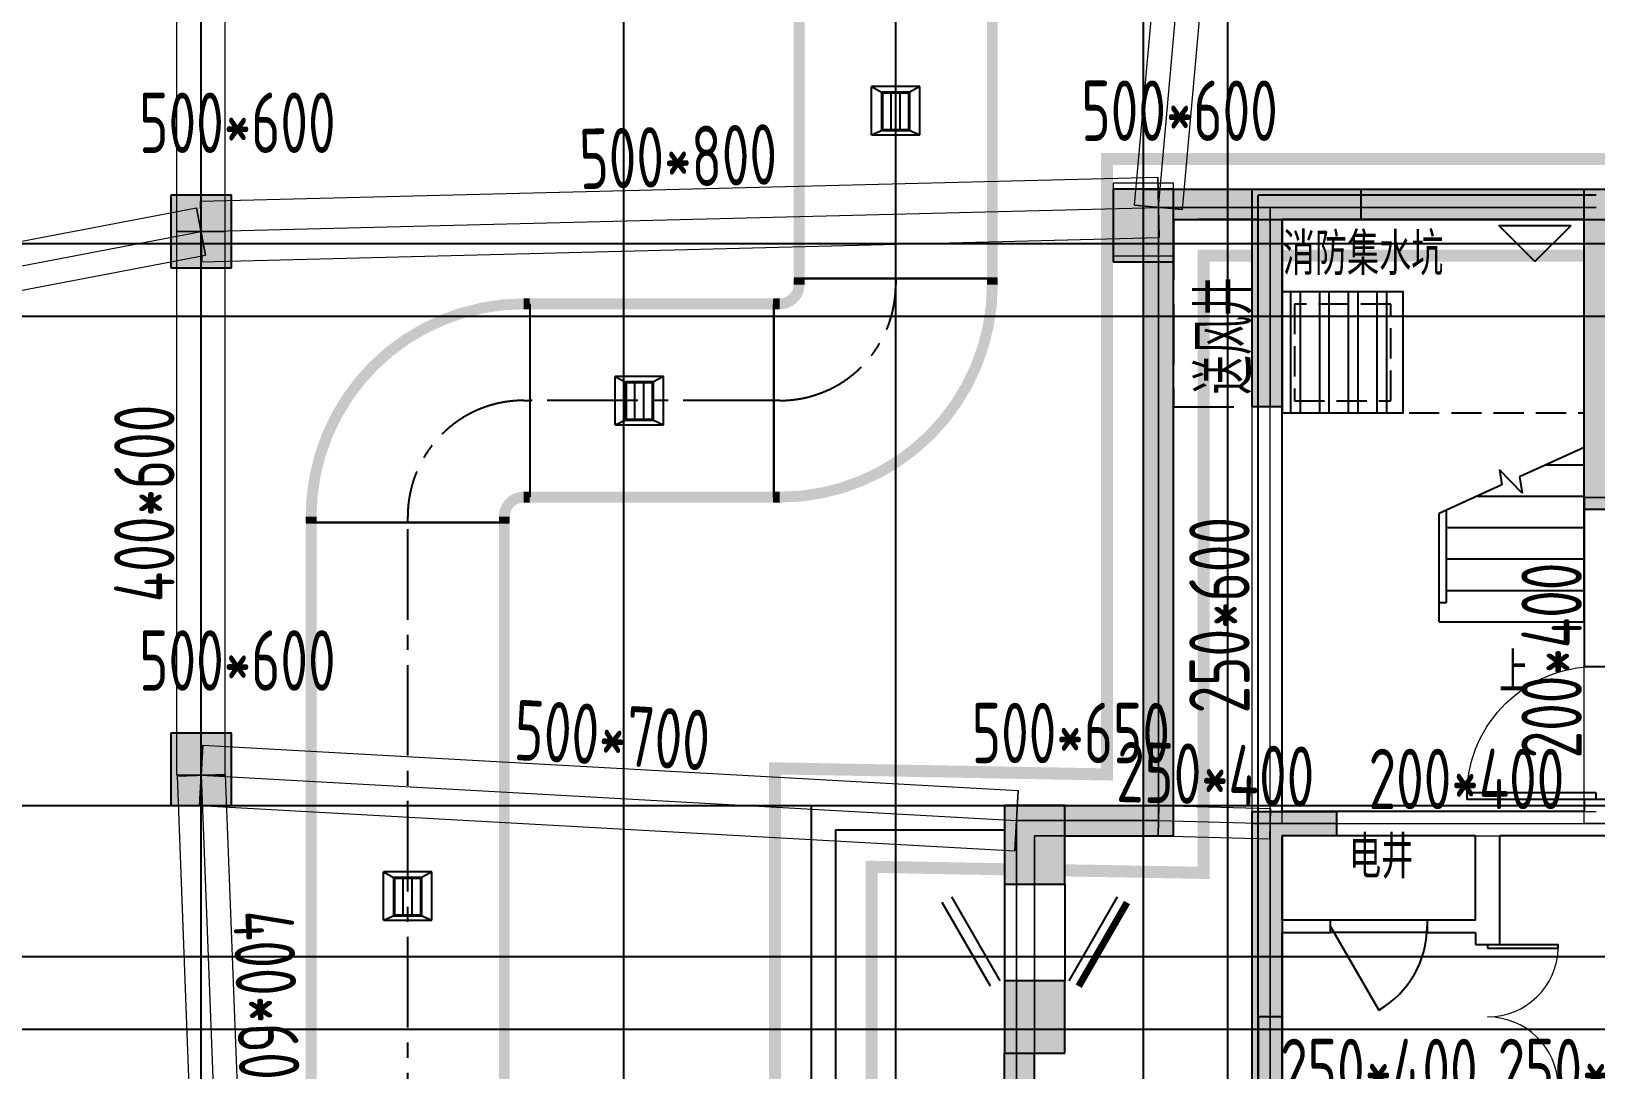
# Model space of a CAD drawing. Extents: x 369444 to 684549, y -549309 to 575337.
# Drawn here: x 390218 to 403169, y 347071 to 355664 of the extents above; entities that cross this region are included whole.
import ezdxf

# ---------------------------------------------------------------- set-up
doc = ezdxf.new("R2010")
doc.units = 0
doc.header["$LTSCALE"] = 1000
doc.header["$MEASUREMENT"] = 0
doc.linetypes.add('__DASH', pattern=[0.35, 0.25, -0.1])
doc.linetypes.add('CENTER2', pattern=[1.125, 0.75, -0.125, 0.125, -0.125])
for name, color, linetype, lineweight, true_color in [('-1-0-1', 7, 'Continuous', 0, 0xc0c0c0), ('-1-1-2', 7, 'Continuous', 0, 0xc0c0c0), ('-2-0-1', 1, 'Continuous', 0, 0xff0000), ('-2-1-2', 9, 'Continuous', 0, 0x808080), ('1-6-1', 7, 'Continuous', 0, 0x55ff55), ('1-6-2', 7, 'Continuous', 0, 0x55ff55), ('11-6-1', 2, 'Continuous', 0, 0xffff00), ('11-6-2', 2, 'Continuous', 0, 0xffff00), ('11-6-5', 2, 'Continuous', 0, 0xffff00), ('12-6-1', 4, 'Continuous', 0, 0x00ffff), ('12-6-2', 4, 'Continuous', 0, 0x00ffff), ('12-6-5', 4, 'Continuous', 0, 0x00ffff)]:
    doc.layers.add(name, color=color, linetype=linetype, lineweight=lineweight, true_color=true_color)
for name, color, linetype in [('A-COLU-CONC', 9, 'Continuous'), ('A-WALL-HATCH', 8, 'Continuous'), ('DIM_ELEV', 3, 'Continuous'), ('DIM_IDEN', 3, 'Continuous'), ('DIM_SYMB', 3, 'Continuous'), ('DOTE', 1, 'Continuous'), ('DUCT-排烟中心线', 5, 'CENTER2'), ('DUCT-排烟法兰', 4, 'Continuous'), ('DUCT-排烟管', 2, 'Continuous'), ('DUCT-排烟管端线', 4, 'Continuous'), ('PUB_HATCH', 8, 'Continuous'), ('STAIR', 2, 'Continuous'), ('WALL', 9, 'Continuous'), ('WINDOW', 4, 'Continuous'), ('房间名称', 72, 'Continuous'), ('防火分区线', 7, 'Continuous'), ('集水坑图层', 125, 'Continuous'), ('风井', 7, 'Continuous'), ('风管标注', 3, 'Continuous')]:
    doc.layers.add(name, color=color, linetype=linetype)
doc.styles.add('_TCH_DIM', font='SIMPLEX', dxfattribs={"bigfont": 'GBCBIG'})
doc.styles.add('HNSJY', font='hnsjy-07.shx', dxfattribs={"width": 0.8, "bigfont": 'hnsjy-hz.shx'})
doc.styles.add('yjkcad', font='yjkeng.shx', dxfattribs={"width": 0.7, "height": 250, "bigfont": 'yjkchn.shx'})

# ---------------------------------------------------------------- blocks, each defined once
blk = doc.blocks.new('21#loudixiajnjgjnjdfg')
at = {"layer": 'WALL'}
h = blk.add_hatch(color=0, dxfattribs=at)
h.dxf.hatch_style = 1
h.paths.add_polyline_path([(-183057, -69119), (-183057, -68619), (-183557, -68619), (-183557, -69119)], flags=17)
h.paths.add_polyline_path([(-170857, -69119), (-170857, -68619), (-171407, -68619), (-171407, -69119)], flags=17)
h.paths.add_polyline_path([(-171407, -70819), (-171157, -70819), (-171157, -70419), (-171557, -70419), (-171557, -70819)], flags=17)
h.paths.add_polyline_path([(-183507, -70819), (-183357, -70819), (-183357, -70419), (-183757, -70419), (-183757, -70819)], flags=17)
h.paths.add_polyline_path([(-168657, -64219), (-170857, -64219), (-170857, -66419), (-170307, -66419), (-170307, -66619), (-171107, -66619), (-171107, -63969), (-168457, -63969), (-168457, -66619), (-169207, -66619), (-169207, -66419), (-168657, -66419)])
h.paths.add_polyline_path([(-179257, -73469), (-179807, -73469), (-179807, -73219), (-179257, -73219), (-178857, -73219), (-178857, -73469), (-179007, -73469), (-179007, -76369), (-180757, -76369), (-180757, -76119), (-179257, -76119)])
h.paths.add_polyline_path([(-165957, -64219), (-166607, -64219), (-166607, -63969), (-165707, -63969), (-165707, -65769), (-165957, -65769)])
h.paths.add_polyline_path([(-188307, -64019), (-188957, -64019), (-188957, -65569), (-189207, -65569), (-189207, -63769), (-188307, -63769)])
h.paths.add_polyline_path([(-173307, -80969), (-174157, -80969), (-174857, -80969), (-174857, -80719), (-174407, -80719), (-174407, -77519), (-174157, -77519), (-174157, -80719), (-173307, -80719)])
h.paths.add_polyline_path([(-180757, -80969), (-181607, -80969), (-181607, -80719), (-180757, -80719), (-180757, -77519), (-180507, -77519), (-180507, -80719), (-180057, -80719), (-180057, -80969)])
h.paths.add_polyline_path([(-175107, -73469), (-175657, -73469), (-175657, -76119), (-174157, -76119), (-174157, -76369), (-175907, -76369), (-175907, -73469), (-176057, -73469), (-176057, -73219), (-175657, -73219), (-175107, -73219)])
h.paths.add_polyline_path([(-159582, -72669), (-160057, -72669), (-160057, -74419), (-160307, -74419), (-160307, -72669), (-160407, -72669), (-160407, -72419), (-160057, -72419), (-159582, -72419)])
h.paths.add_polyline_path([(-163357, -80969), (-163657, -80969), (-164057, -80969), (-164057, -80719), (-163907, -80719), (-163907, -77119), (-163657, -77119), (-163657, -80719), (-163357, -80719)])
h.paths.add_polyline_path([(-166757, -80969), (-167782, -80969), (-168557, -80969), (-168557, -80719), (-167807, -80719), (-167807, -77019), (-167507, -77019), (-167507, -80719), (-166757, -80719)])
h.paths.add_polyline_path([(-191007, -75019), (-191007, -75819), (-193107, -75819), (-193107, -75569), (-191257, -75569), (-191257, -75019)])
h.paths.add_polyline_path([(-183307, -66419), (-184057, -66419), (-184057, -64019), (-186257, -64019), (-186257, -66219), (-185707, -66219), (-185707, -66419), (-186457, -66419), (-186457, -63769), (-183807, -63769), (-183807, -66169), (-183307, -66169)])
h.paths.add_polyline_path([(-171407, -73469), (-171857, -73469), (-171857, -73219), (-171157, -73219), (-171157, -76369), (-171407, -76369)])
h.paths.add_polyline_path([(-183057, -73469), (-183507, -73469), (-183507, -76369), (-183757, -76369), (-183757, -73219), (-183057, -73219)])
h.paths.add_polyline_path([(-187382, -80969), (-188157, -80969), (-188157, -80719), (-187407, -80719), (-187407, -77019), (-187107, -77019), (-187107, -80719), (-186357, -80719), (-186357, -80969)])
h.paths.add_polyline_path([(-191257, -80969), (-191557, -80969), (-191557, -80719), (-191257, -80719), (-191257, -77119), (-191007, -77119), (-191007, -80719), (-190857, -80719), (-190857, -80969)])
h.paths.add_polyline_path([(-194857, -72669), (-195332, -72669), (-195332, -72419), (-194857, -72419), (-194507, -72419), (-194507, -72669), (-194607, -72669), (-194607, -74419), (-194857, -74419)])
h.paths.add_polyline_path([(-157057, -81969), (-157607, -81969), (-157607, -81719), (-157357, -81719), (-157357, -77269), (-157057, -77269)])
h.paths.add_polyline_path([(-197307, -81969), (-197857, -81969), (-197857, -77269), (-197557, -77269), (-197557, -81719), (-197307, -81719)])
h.paths.add_polyline_path([(-165557, -72669), (-165957, -72669), (-165957, -69119), (-166357, -69119), (-166357, -68919), (-165707, -68919), (-165707, -72419), (-165557, -72419)])
h.paths.add_polyline_path([(-188957, -72669), (-189357, -72669), (-189357, -72419), (-189207, -72419), (-189207, -68919), (-188507, -68919), (-188507, -69119), (-188957, -69119)])
h.paths.add_polyline_path([(-160857, -80969), (-161557, -80969), (-161557, -80719), (-160857, -80719), (-160857, -77819), (-160607, -77819), (-160607, -80719), (-160607, -81719), (-160007, -81719), (-160007, -81969), (-160857, -81969)])
h.paths.add_polyline_path([(-187107, -71319), (-187107, -74819), (-187407, -74819), (-187407, -71319)])
h.paths.add_polyline_path([(-193357, -80969), (-194057, -80969), (-194057, -81969), (-194907, -81969), (-194907, -81719), (-194307, -81719), (-194307, -80719), (-194307, -77819), (-194057, -77819), (-194057, -80719), (-193357, -80719)])
h.paths.add_polyline_path([(-167507, -71319), (-167507, -74819), (-167807, -74819), (-167807, -71319)])
h.paths.add_polyline_path([(-171157, -80969), (-171507, -80969), (-171507, -80719), (-171407, -80719), (-171407, -77519), (-171157, -77519), (-171157, -80719), (-170957, -80719), (-170957, -80969)])
h.paths.add_polyline_path([(-183407, -80969), (-183757, -80969), (-183957, -80969), (-183957, -80719), (-183757, -80719), (-183757, -77519), (-183507, -77519), (-183507, -80719), (-183407, -80719)])
h.paths.add_polyline_path([(-157057, -75819), (-157757, -75819), (-157757, -75569), (-157357, -75569), (-157357, -72669), (-157732, -72669), (-157732, -72419), (-157057, -72419)])
h.paths.add_polyline_path([(-197157, -75819), (-197857, -75819), (-197857, -72419), (-197182, -72419), (-197182, -72669), (-197557, -72669), (-197557, -75569), (-197157, -75569)])
h.paths.add_polyline_path([(-163907, -72669), (-163957, -72669), (-163957, -72419), (-163657, -72419), (-163257, -72419), (-163257, -72669), (-163657, -72669), (-163657, -73519), (-163907, -73519)])
h.paths.add_polyline_path([(-190957, -72669), (-191007, -72669), (-191007, -73519), (-191257, -73519), (-191257, -72669), (-191657, -72669), (-191657, -72419), (-191257, -72419), (-190957, -72419)])
h.paths.add_polyline_path([(-161807, -75819), (-163907, -75819), (-163907, -75019), (-163657, -75019), (-163657, -75569), (-161807, -75569)])
edge = h.paths.add_edge_path()
edge.add_line((-183557, -66419), (-183557, -66519))
edge.add_line((-183557, -66519), (-183307, -66519))
edge.add_line((-183307, -66519), (-183307, -66419))
edge.add_line((-183507, -70819), (-183507, -71569))
edge.add_line((-183507, -71569), (-185557, -71569))
edge.add_line((-185557, -71569), (-185557, -71319))
edge.add_line((-185557, -71319), (-183757, -71319))
edge.add_line((-183757, -71319), (-183757, -70819))
edge.add_line((-171157, -70819), (-171157, -71319))
edge.add_line((-171157, -71319), (-169357, -71319))
edge.add_line((-169357, -71319), (-169357, -71569))
edge.add_line((-169357, -71569), (-171407, -71569))
edge.add_line((-171407, -71569), (-171407, -70819))
h.paths.add_polyline_path([(-171407, -71569), (-171157, -71569), (-171157, -70819), (-171407, -70819)], flags=16)
h.paths.add_polyline_path([(-171157, -71569), (-169357, -71569), (-169357, -71319), (-171157, -71319)], flags=16)
h.paths.add_polyline_path([(-183757, -71569), (-183507, -71569), (-183507, -70819), (-183757, -70819)], flags=16)
h.paths.add_polyline_path([(-185557, -71569), (-183757, -71569), (-183757, -71319), (-185557, -71319)], flags=16)
at = {"layer": 'WALL', "color": 0, "elevation": 14}
for points in [[(-188307, -64019), (-188957, -64019), (-188957, -65569), (-189207, -65569), (-189207, -63769), (-188307, -63769)], [(-183307, -66419), (-184057, -66419), (-184057, -64019), (-186257, -64019), (-186257, -66219), (-185707, -66219), (-185707, -66419), (-186457, -66419), (-186457, -63769), (-183807, -63769), (-183807, -66169), (-183307, -66169)], [(-188957, -72669), (-189357, -72669), (-189357, -72419), (-189207, -72419), (-189207, -68919), (-188507, -68919), (-188507, -69119), (-188957, -69119)]]:
    blk.add_lwpolyline(points, close=True, dxfattribs=at)
blk = doc.blocks.new('$DorLib2D$00000002')
for p, q in [((-0.5, 0), (-0.5, 0.4875)), ((-0.475, 0.4875), (-0.5, 0.4875)), ((-0.475, 0), (-0.475, 0.4875)), ((0.475, 0), (0.475, 0.4875)), ((0.475, 0.4875), (0.5, 0.4875)), ((0.5, 0), (0.5, 0.4875)), ((-0.5, 0), (-0.475, 0)), ((0.5, 0), (0.475, 0))]:
    blk.add_line(p, q)
at = {"lineweight": 13}
for centre, start, end in [((-0.4875, 0), 0, 88.53072), ((0.4875, 0), 91.46928, 180)]:
    blk.add_arc(centre, 0.4875, start, end, dxfattribs=at)
blk = doc.blocks.new('$DorLib2D$00000001')
for p, q in [((0.45, 0.975), (0.5, 0.975)), ((0.45, 0), (0.45, 0.975)), ((0.5, 0), (0.5, 0.975)), ((0.5, 0), (0.45, 0))]:
    blk.add_line(p, q)
at = {"lineweight": 13}
blk.add_arc((0.475, 0), 0.975, 91.4693, 180, dxfattribs=at)
blk = doc.blocks.new('$DORLIB2D$00000228')
at = {"color": 0, "lineweight": -2}
blk.add_line((0.5, 0), (0, 0.866), dxfattribs=at)
blk.add_arc((0.5, 0), 1, 120, 180, dxfattribs=at)
blk = doc.blocks.new('$DorLib2D$00000196')
at = {"color": 0}
for p, q in [((-0.5, 0.357), (0.366, 0.857)), ((-0.557, -0.456), (0.309, -0.956)), ((-0.5, -0.357), (0.366, -0.857))]:
    blk.add_line(p, q, dxfattribs=at)
at = {"color": 0, "const_width": 0.0714}
blk.add_lwpolyline([(-0.557, 0.456), (0.309, 0.956)], dxfattribs=at)
blk = doc.blocks.new('N-风管')
at = {"color": 0, "linetype": 'Continuous'}
for p, q in [((38489233130.80629, 3905449280, 2600), (38489233130.80629, 3905449680, 2600)), ((38489231008.106651, 3905446882, 2600), (38489231008.106651, 3905447282, 2600)), ((38489229090.80629, 3905442780.821561, 2600), (38489229090.80629, 3905443180.821561, 2600))]:
    blk.add_line(p, q, dxfattribs=at)
at = {"color": 0}
for p, q in [((38489233530.80629, 3905449680, 2600), (38489233130.80629, 3905449680, 2600)), ((38489233130.80629, 3905449680, 2600), (38489233219.695183, 3905449632, 2600)), ((38489233530.80629, 3905449680, 2600), (38489233441.917397, 3905449632, 2600)), ((38489233530.80629, 3905449280, 2600), (38489233530.80629, 3905449680, 2600)), ((38489233293.769249, 3905449320, 2600), (38489233293.769249, 3905449632, 2600)), ((38489233367.84333, 3905449320, 2600), (38489233367.84333, 3905449632, 2600)), ((38489233130.80629, 3905449280, 2600), (38489233219.695183, 3905449320, 2600)), ((38489233130.80629, 3905449280, 2600), (38489233530.80629, 3905449280, 2600)), ((38489233441.917397, 3905449320, 2600), (38489233530.80629, 3905449280, 2600)), ((38489231408.106651, 3905447282, 2600), (38489231008.106651, 3905447282, 2600)), ((38489231008.106651, 3905447282, 2600), (38489231096.995537, 3905447234, 2600)), ((38489231171.069611, 3905446922, 2600), (38489231171.069611, 3905447234, 2600)), ((38489231245.143692, 3905446922, 2600), (38489231245.143692, 3905447234, 2600)), ((38489231408.106651, 3905447282, 2600), (38489231319.217773, 3905447234, 2600)), ((38489231408.106651, 3905446882, 2600), (38489231408.106651, 3905447282, 2600)), ((38489231008.106651, 3905446882, 2600), (38489231096.995537, 3905446922, 2600)), ((38489231008.106651, 3905446882, 2600), (38489231408.106651, 3905446882, 2600)), ((38489231319.217773, 3905446922, 2600), (38489231408.106651, 3905446882, 2600)), ((38489229490.80629, 3905443180.821561, 2600), (38489229090.80629, 3905443180.821561, 2600)), ((38489229090.80629, 3905443180.821561, 2600), (38489229179.695183, 3905443132.821561, 2600)), ((38489229253.769249, 3905442820.821561, 2600), (38489229253.769249, 3905443132.821561, 2600)), ((38489229327.84333, 3905442820.821561, 2600), (38489229327.84333, 3905443132.821561, 2600)), ((38489229490.80629, 3905443180.821561, 2600), (38489229401.917397, 3905443132.821561, 2600)), ((38489229490.80629, 3905442780.821561, 2600), (38489229490.80629, 3905443180.821561, 2600)), ((38489229090.80629, 3905442780.821561, 2600), (38489229179.695183, 3905442820.821561, 2600)), ((38489229401.917397, 3905442820.821561, 2600), (38489229490.80629, 3905442780.821561, 2600)), ((38489229090.80629, 3905442780.821561, 2600), (38489229490.80629, 3905442780.821561, 2600))]:
    blk.add_line(p, q, dxfattribs=at)
at = {"color": 0, "lineweight": 40}
for p, q in [((38489233441.917397, 3905449632, 2600), (38489233219.695183, 3905449632, 2600)), ((38489233219.695183, 3905449632, 2600), (38489233219.695183, 3905449320, 2600)), ((38489233441.917397, 3905449632, 2600), (38489233441.917397, 3905449320, 2600)), ((38489233219.695183, 3905449320, 2600), (38489233441.917397, 3905449320, 2600)), ((38489231319.217773, 3905447234, 2600), (38489231096.995537, 3905447234, 2600)), ((38489231096.995537, 3905447234, 2600), (38489231096.995537, 3905446922, 2600)), ((38489231319.217773, 3905447234, 2600), (38489231319.217773, 3905446922, 2600)), ((38489231096.995537, 3905446922, 2600), (38489231319.217773, 3905446922, 2600)), ((38489229401.917397, 3905443132.821561, 2600), (38489229179.695183, 3905443132.821561, 2600)), ((38489229179.695183, 3905443132.821561, 2600), (38489229179.695183, 3905442820.821561, 2600)), ((38489229401.917397, 3905443132.821561, 2600), (38489229401.917397, 3905442820.821561, 2600)), ((38489229179.695183, 3905442820.821561, 2600), (38489229401.917397, 3905442820.821561, 2600))]:
    blk.add_line(p, q, dxfattribs=at)
at = {"layer": 'DUCT-排烟中心线', "color": 0}
for p, q in [((38489233330.806648, 3905448092.2), (38489233330.806648, 3905453602.5)), ((38489233330.806648, 3905448092), (38489233330.806648, 3905448042)), ((38489230250.806648, 3905447082), (38489230300.806648, 3905447082)), ((38489232320.606651, 3905447082), (38489230300.806648, 3905447082)), ((38489232370.806648, 3905447082), (38489232320.806648, 3905447082)), ((38489229290.806648, 3905446072), (38489229290.806648, 3905446122)), ((38489229290.806648, 3905439642.877258), (38489229290.806648, 3905446071.8))]:
    blk.add_line(p, q, dxfattribs=at)
for centre, start, end in [((38489232370.806648, 3905448042), 270, 359.9999999715), ((38489230250.806648, 3905446122), 90, 179.9999999715)]:
    blk.add_arc(centre, 960, start, end, dxfattribs=at)
at = {"layer": 'DUCT-排烟法兰', "color": 0}
for p, q in [((38489234170.806648, 3905448092.1), (38489232490.806648, 3905448092.1)), ((38489232320.70665, 3905447922), (38489232320.70665, 3905446242)), ((38489228450.806648, 3905446071.9), (38489230130.806648, 3905446071.9))]:
    blk.add_line(p, q, dxfattribs=at)
at = {"layer": 'DUCT-排烟管', "color": 0, "const_width": 90}
for points in [[(38489232530.806648, 3905453602.5), (38489232530.806648, 3905448092.2)], [(38489234130.806648, 3905448092.2), (38489234130.806648, 3905453602.5)], [(38489232530.806648, 3905448042), (38489232530.806648, 3905448092)], [(38489234130.806648, 3905448092), (38489234130.806648, 3905448042)], [(38489230250.806648, 3905447882), (38489230300.806648, 3905447882)], [(38489232320.606651, 3905447882), (38489230300.806648, 3905447882)], [(38489232320.806648, 3905447882), (38489232370.806648, 3905447882)], [(38489230300.806648, 3905446282), (38489230250.806648, 3905446282)], [(38489230300.806648, 3905446282), (38489232320.606651, 3905446282)], [(38489232370.806648, 3905446282), (38489232320.806648, 3905446282)], [(38489228490.806648, 3905446072), (38489228490.806648, 3905446122)], [(38489228490.806648, 3905446071.8), (38489228490.806648, 3905439642.877258)], [(38489230090.806648, 3905446122), (38489230090.806648, 3905446072)], [(38489230090.806648, 3905439642.877258), (38489230090.806648, 3905446071.8)]]:
    blk.add_lwpolyline(points, dxfattribs=at)
at = {"layer": 'DUCT-排烟管', "color": 0, "extrusion": (0, 0, -1), "const_width": 90}
for points in [[(-38489234130.806648, 3905448042, 0.4142135623), (-38489232370.806648, 3905446282)], [(-38489232530.806648, 3905448042, 0.4142135624), (-38489232370.806648, 3905447882)], [(-38489228490.806648, 3905446122, 0.4142135623), (-38489230250.806648, 3905447882)], [(-38489230090.806648, 3905446122, 0.4142135624), (-38489230250.806648, 3905446282)]]:
    blk.add_lwpolyline(points, format="xyb", dxfattribs=at)
at = {"layer": 'DUCT-排烟管端线', "color": 0}
for p, q in [((38489232530.806648, 3905448092.2), (38489234130.806648, 3905448092.2)), ((38489234130.806648, 3905448092), (38489232530.806648, 3905448092)), ((38489230300.806648, 3905447882), (38489230300.806648, 3905446282)), ((38489230300.806648, 3905447882), (38489230300.806648, 3905446282)), ((38489232320.606651, 3905446282), (38489232320.606651, 3905447882)), ((38489232320.806648, 3905446282), (38489232320.806648, 3905447882)), ((38489228490.806648, 3905446072), (38489230090.806648, 3905446072)), ((38489230090.806648, 3905446071.8), (38489228490.806648, 3905446071.8))]:
    blk.add_line(p, q, dxfattribs=at)

msp = doc.modelspace()

# ---------------------------------------------------------------- hatches: boundary and pattern name
at = {"layer": 'A-WALL-HATCH'}
for points in [[(399674.7, 354357), (399174.7, 354357), (399174.7, 353757), (399674.7, 353757)], [(391874.7, 354306.6), (391374.7, 354306.6), (391374.7, 353706.6), (391874.7, 353706.6)], [(391874.7, 349856.6), (391374.7, 349856.6), (391374.7, 349256.6), (391874.7, 349256.6)], [(398774.7, 349256.5), (398274.7, 349256.5), (398274.7, 348606.5), (398774.7, 348606.5)], [(398774.6, 347807), (398274.6, 347807), (398274.6, 347207), (398774.6, 347207)]]:
    msp.add_hatch(color=256, dxfattribs=at).paths.add_polyline_path(points)
at = {"layer": 'PUB_HATCH'}
for points in [[(399424.6, 349257), (399674.6, 349007), (399674.6, 354107), (399424.6, 354357)], [(405474.6, 354107), (405474.6, 354356.9), (405774.5, 354356.9), (405774.6, 354357), (399424.6, 354357), (399674.6, 354107)], [(398274.6, 349257), (398274.6, 348607), (398774.6, 348607), (398774.6, 349007)], [(398274.6, 349257), (398774.6, 349007), (399674.6, 349007), (399424.6, 349257)], [(398774.6, 347207), (398774.6, 347807), (398274.6, 347807), (398274.6, 347207)], [(398274.6, 341507), (398524.6, 341757), (398524.6, 347207), (398274.6, 347207)]]:
    msp.add_hatch(color=256, dxfattribs=at).paths.add_polyline_path(points)
at = {"layer": '集水坑图层'}
h = msp.add_hatch(dxfattribs=at)
h.set_pattern_fill('ANSI32', color=256, scale=50, angle=45, style=0)
h.set_pattern_definition([(270, (83463.58, 243954.4), (-238.125, -6e-14), []), (270, (83542.96, 243875.04), (-238.125, -6e-14), [])])
h.paths.add_polyline_path([(400574.5, 352507), (400574.5, 353007), (400574.5, 353507), (401574.5, 353507), (401574.5, 352507)])

# ---------------------------------------------------------------- linework, layer by layer
at = {"layer": '-1-0-1', "color": 0}
for p in [(399549.4, 354206.9, -3600), (400474.4, 354206.9, -3600), (400974.4, 354206.9, -3600), (391624.3, 354007.1, -3600), (400474.4, 352556.9, -3600), (391624.3, 349507.1, -3600), (398374.4, 349131.9, -3600), (399549.4, 349131.9, -3600), (400474.4, 349106.9, -3600), (401024.4, 349106.9, -3600), (400474.4, 347106.9, -3600)]:
    msp.add_point(p, dxfattribs=at)
at = {"layer": '-1-1-2', "color": 0}
for p, q in [((399549.4, 354206.9, -3600), (399549.4, 354206.9)), ((400474.4, 354206.9, -3600), (400474.4, 354206.9)), ((400974.4, 354206.9, -3600), (400974.4, 354206.9)), ((391624.3, 354007.1, -3600), (391624.3, 354007.1)), ((400474.4, 352556.9, -3600), (400474.4, 352556.9)), ((391624.3, 349507.1, -3600), (391624.3, 349507.1)), ((398374.4, 349131.9, -3600), (398374.4, 349131.9)), ((399549.4, 349131.9, -3600), (399549.4, 349131.9)), ((400474.4, 349106.9, -3600), (400474.4, 349106.9)), ((401024.4, 349106.9, -3600), (401024.4, 349106.9)), ((400474.4, 347106.9, -3600), (400474.4, 347106.9))]:
    msp.add_line(p, q, dxfattribs=at)
at = {"layer": '-2-0-1', "color": 0}
for p, q in [((391624.3, 354007.1, -3600), (391624.3, 360607.1, -3600)), ((399549.4, 354206.9, -3600), (400124.3, 360607.1, -3600)), ((391624.3, 354007.1, -3600), (399549.4, 354206.9, -3600)), ((399549.4, 354206.9, -3600), (400474.4, 354206.9, -3600)), ((399549.4, 349131.9, -3600), (399549.4, 354206.9, -3600)), ((400474.4, 352556.9, -3600), (400474.4, 354206.9, -3600)), ((400474.4, 354206.9, -3600), (400974.4, 354206.9, -3600)), ((400974.4, 354206.9, -3600), (403174.4, 354206.9, -3600)), ((385324.3, 352807.1, -3600), (391624.3, 354007.1, -3600)), ((391624.3, 349507.1, -3600), (391624.3, 354007.1, -3600)), ((400474.4, 349106.9, -3600), (400474.4, 352556.9, -3600)), ((391624.3, 349507.1, -3600), (398374.4, 349131.9, -3600)), ((391624.3, 349507.1, -3600), (391774.4, 345606.9, -3600)), ((398374.4, 345606.9, -3600), (398374.4, 349131.9, -3600)), ((398374.4, 349131.9, -3600), (399549.4, 349131.9, -3600)), ((399549.4, 349131.9, -3600), (400474.4, 349106.9, -3600)), ((400474.4, 347106.9, -3600), (400474.4, 349106.9, -3600)), ((400474.4, 349106.9, -3600), (401024.4, 349106.9, -3600)), ((401024.4, 349106.9, -3600), (403174.4, 349106.9, -3600)), ((400474.4, 346706.9, -3600), (400474.4, 347106.9, -3600))]:
    msp.add_line(p, q, dxfattribs=at)
at = {"layer": '-2-1-2', "color": 0}
for p, q in [((391624.3, 354007.1), (391624.3, 360607.1)), ((399549.4, 354206.9), (400124.3, 360607.1)), ((391624.3, 354007.1), (399549.4, 354206.9)), ((399549.4, 354206.9), (400474.4, 354206.9)), ((399549.4, 349131.9), (399549.4, 354206.9)), ((400474.4, 352556.9), (400474.4, 354206.9)), ((400474.4, 354206.9), (400974.4, 354206.9)), ((400974.4, 354206.9), (403174.4, 354206.9)), ((385324.3, 352807.1), (391624.3, 354007.1)), ((391624.3, 349507.1), (391624.3, 354007.1)), ((400474.4, 349106.9), (400474.4, 352556.9)), ((391624.3, 349507.1), (398374.4, 349131.9)), ((391624.3, 349507.1), (391774.4, 345606.9)), ((398374.4, 345606.9), (398374.4, 349131.9)), ((398374.4, 349131.9), (399549.4, 349131.9)), ((399549.4, 349131.9), (400474.4, 349106.9)), ((400474.4, 347106.9), (400474.4, 349106.9)), ((400474.4, 349106.9), (401024.4, 349106.9)), ((401024.4, 349106.9), (403174.4, 349106.9)), ((400474.4, 346706.9), (400474.4, 347106.9))]:
    msp.add_line(p, q, dxfattribs=at)
at = {"layer": '1-6-1', "color": 0}
for p, q in [((399424.4, 354356.9, -8700), (399424.4, 354356.9, -5100)), ((400474.4, 354356.9, -8700), (399424.4, 354356.9, -8700)), ((399424.4, 354356.9, -5100), (400474.4, 354356.9, -5100)), ((399424.4, 354356.9, -8700), (399424.4, 349256.9, -8700)), ((399424.4, 354356.9, -5100), (399424.4, 354356.9, -8700)), ((399424.4, 349256.9, -5100), (399424.4, 354356.9, -5100)), ((400474.4, 354356.9, -5100), (400474.4, 354356.9, -8700)), ((400474.4, 354356.9, -8700), (400474.4, 354356.9, -5100)), ((400974.4, 354356.9, -8700), (400474.4, 354356.9, -8700)), ((400474.4, 354356.9, -5100), (400974.4, 354356.9, -5100)), ((400974.4, 354356.9, -8700), (400974.4, 354356.9, -5100)), ((403174.4, 354356.9, -8700), (400974.4, 354356.9, -8700)), ((400974.4, 354356.9, -5100), (403174.4, 354356.9, -5100)), ((400974.4, 354356.9, -5100), (400974.4, 354356.9, -8700)), ((399674.4, 354106.9, -5100), (399674.4, 354106.9, -8700)), ((400324.4, 354106.9, -5100), (399674.4, 354106.9, -5100)), ((399674.4, 354106.9, -8700), (400324.4, 354106.9, -8700)), ((399674.4, 354106.9, -5100), (399674.4, 349006.9, -5100)), ((399674.4, 354106.9, -8700), (399674.4, 354106.9, -5100)), ((399674.4, 349006.9, -8700), (399674.4, 354106.9, -8700)), ((400324.4, 354106.9, -8700), (400324.4, 354106.9, -5100)), ((400324.4, 354106.9, -8700), (400324.4, 352556.9, -8700)), ((400324.4, 354106.9, -5100), (400324.4, 354106.9, -8700)), ((400324.4, 352556.9, -5100), (400324.4, 354106.9, -5100)), ((400574.4, 354106.9, -5100), (400574.4, 352556.9, -5100)), ((400574.4, 354106.9, -8700), (400574.4, 354106.9, -5100)), ((400574.4, 352556.9, -8700), (400574.4, 354106.9, -8700)), ((400574.4, 354106.9, -5100), (400574.4, 354106.9, -8700)), ((400974.4, 354106.9, -5100), (400574.4, 354106.9, -5100)), ((400574.4, 354106.9, -8700), (400974.4, 354106.9, -8700)), ((400974.4, 354106.9, -5100), (400974.4, 354106.9, -8700)), ((403074.4, 354106.9, -5100), (400974.4, 354106.9, -5100)), ((400974.4, 354106.9, -8700), (403074.4, 354106.9, -8700)), ((400974.4, 354106.9, -8700), (400974.4, 354106.9, -5100)), ((403074.4, 354106.9, -8700), (403074.4, 354106.9, -5100)), ((403074.4, 354106.9, -8700), (403074.4, 351706.9, -8700)), ((403074.4, 354106.9, -5100), (403074.4, 354106.9, -8700)), ((403074.4, 351706.9, -5100), (403074.4, 354106.9, -5100)), ((400324.4, 352556.9, -8700), (400324.4, 352556.9, -5100)), ((400324.4, 352556.9, -8700), (400574.4, 352556.9, -8700)), ((400324.4, 352556.9, -5100), (400324.4, 352556.9, -8700)), ((400574.4, 352556.9, -5100), (400324.4, 352556.9, -5100)), ((400574.4, 352556.9, -5100), (400574.4, 352556.9, -8700)), ((400574.4, 352556.9, -8700), (400574.4, 352556.9, -5100)), ((403074.4, 351706.9, -5100), (403074.4, 351706.9, -8700)), ((403824.4, 351706.9, -5100), (403074.4, 351706.9, -5100)), ((403074.4, 351706.9, -8700), (403824.4, 351706.9, -8700)), ((403074.4, 351706.9, -8700), (403074.4, 351706.9, -5100)), ((398274.4, 349256.9, -8700), (398274.4, 345706.9, -8700)), ((398274.4, 349256.9, -5100), (398274.4, 349256.9, -8700)), ((398274.4, 345706.9, -5100), (398274.4, 349256.9, -5100)), ((398274.4, 349256.9, -8700), (398274.4, 349256.9, -5100)), ((399424.4, 349256.9, -8700), (398274.4, 349256.9, -8700)), ((398274.4, 349256.9, -5100), (399424.4, 349256.9, -5100)), ((399424.4, 349256.9, -8700), (399424.4, 349256.9, -5100)), ((399424.4, 349256.9, -5100), (399424.4, 349256.9, -8700)), ((400324.4, 349206.9, -8700), (400324.4, 347106.9, -8700)), ((400324.4, 349206.9, -5100), (400324.4, 349206.9, -8700)), ((400324.4, 347106.9, -5100), (400324.4, 349206.9, -5100)), ((400324.4, 349206.9, -8700), (400324.4, 349206.9, -5100)), ((401024.4, 349206.9, -8700), (400324.4, 349206.9, -8700)), ((400324.4, 349206.9, -5100), (401024.4, 349206.9, -5100)), ((401024.4, 349206.9, -5100), (401024.4, 349206.9, -8700)), ((401024.4, 349206.9, -8700), (401024.4, 349206.9, -5100)), ((401024.4, 349006.9, -8700), (401024.4, 349206.9, -8700)), ((401024.4, 349206.9, -5100), (401024.4, 349006.9, -5100)), ((398524.4, 349006.9, -5100), (398524.4, 345706.9, -5100)), ((398524.4, 349006.9, -8700), (398524.4, 349006.9, -5100)), ((398524.4, 345706.9, -8700), (398524.4, 349006.9, -8700)), ((398524.4, 349006.9, -5100), (398524.4, 349006.9, -8700)), ((399674.4, 349006.9, -5100), (398524.4, 349006.9, -5100)), ((398524.4, 349006.9, -8700), (399674.4, 349006.9, -8700)), ((399674.4, 349006.9, -5100), (399674.4, 349006.9, -8700)), ((399674.4, 349006.9, -8700), (399674.4, 349006.9, -5100)), ((400574.4, 349006.9, -5100), (400574.4, 347106.9, -5100)), ((400574.4, 349006.9, -8700), (400574.4, 349006.9, -5100)), ((400574.4, 347106.9, -8700), (400574.4, 349006.9, -8700)), ((400574.4, 349006.9, -5100), (400574.4, 349006.9, -8700)), ((401024.4, 349006.9, -5100), (400574.4, 349006.9, -5100)), ((400574.4, 349006.9, -8700), (401024.4, 349006.9, -8700)), ((401024.4, 349006.9, -8700), (401024.4, 349006.9, -5100)), ((401024.4, 349006.9, -5100), (401024.4, 349006.9, -8700)), ((400324.4, 347106.9, -8700), (400324.4, 347106.9, -5100)), ((400324.4, 347106.9, -8700), (400324.4, 346706.9, -8700)), ((400324.4, 347106.9, -5100), (400324.4, 347106.9, -8700)), ((400324.4, 346706.9, -5100), (400324.4, 347106.9, -5100)), ((400574.4, 347106.9, -5100), (400574.4, 347106.9, -8700)), ((400574.4, 347106.9, -5100), (400574.4, 346706.9, -5100)), ((400574.4, 347106.9, -8700), (400574.4, 347106.9, -5100)), ((400574.4, 346706.9, -8700), (400574.4, 347106.9, -8700))]:
    msp.add_line(p, q, dxfattribs=at)
at = {"layer": '1-6-2', "color": 0}
for p, q in [((399549.4, 354206.9, -5100), (399549.4, 354206.9, -8700)), ((400474.4, 354206.9, -5100), (399549.4, 354206.9, -5100)), ((399549.4, 354206.9, -8700), (400474.4, 354206.9, -8700)), ((399549.4, 354206.9, -5100), (399549.4, 349131.9, -5100)), ((399549.4, 354206.9, -8700), (399549.4, 354206.9, -5100)), ((399549.4, 349131.9, -8700), (399549.4, 354206.9, -8700)), ((400474.4, 354206.9, -8700), (400474.4, 354206.9, -5100)), ((400474.4, 354206.9, -5100), (400474.4, 352556.9, -5100)), ((400474.4, 354206.9, -8700), (400474.4, 354206.9, -5100)), ((400474.4, 352556.9, -8700), (400474.4, 354206.9, -8700)), ((400474.4, 354206.9, -5100), (400474.4, 354206.9, -8700)), ((400974.4, 354206.9, -5100), (400474.4, 354206.9, -5100)), ((400474.4, 354206.9, -8700), (400974.4, 354206.9, -8700)), ((400974.4, 354206.9, -5100), (400974.4, 354206.9, -8700)), ((403174.4, 354206.9, -5100), (400974.4, 354206.9, -5100)), ((400974.4, 354206.9, -8700), (403174.4, 354206.9, -8700)), ((400974.4, 354206.9, -8700), (400974.4, 354206.9, -5100)), ((400474.4, 352556.9, -5100), (400474.4, 352556.9, -8700)), ((398374.4, 349131.9, -5100), (398374.4, 345606.9, -5100)), ((398374.4, 349131.9, -8700), (398374.4, 349131.9, -5100)), ((398374.4, 345606.9, -8700), (398374.4, 349131.9, -8700)), ((398374.4, 349131.9, -5100), (398374.4, 349131.9, -8700)), ((399549.4, 349131.9, -5100), (398374.4, 349131.9, -5100)), ((398374.4, 349131.9, -8700), (399549.4, 349131.9, -8700)), ((399549.4, 349131.9, -5100), (399549.4, 349131.9, -8700)), ((399549.4, 349131.9, -8700), (399549.4, 349131.9, -5100)), ((400474.4, 349106.9, -5100), (400474.4, 347106.9, -5100)), ((400474.4, 349106.9, -8700), (400474.4, 349106.9, -5100)), ((400474.4, 347106.9, -8700), (400474.4, 349106.9, -8700)), ((400474.4, 349106.9, -5100), (400474.4, 349106.9, -8700)), ((401024.4, 349106.9, -5100), (400474.4, 349106.9, -5100)), ((400474.4, 349106.9, -8700), (401024.4, 349106.9, -8700)), ((401024.4, 349106.9, -8700), (401024.4, 349106.9, -5100)), ((400474.4, 347106.9, -5100), (400474.4, 347106.9, -8700)), ((400474.4, 347106.9, -5100), (400474.4, 346706.9, -5100)), ((400474.4, 347106.9, -8700), (400474.4, 347106.9, -5100)), ((400474.4, 346706.9, -8700), (400474.4, 347106.9, -8700))]:
    msp.add_line(p, q, dxfattribs=at)
at = {"layer": '11-6-1', "color": 0}
for p, q in [((399174.4, 354406.9), (399174.4, 353806.9)), ((399674.4, 354406.9), (399174.4, 354406.9)), ((399174.4, 354406.9, -3600), (399174.4, 353806.9, -3600)), ((399674.4, 354406.9, -3600), (399174.4, 354406.9, -3600)), ((399174.4, 354406.9, -3600), (399174.4, 354406.9)), ((399674.4, 353806.9), (399674.4, 354406.9)), ((399674.4, 353806.9, -3600), (399674.4, 354406.9, -3600)), ((399674.4, 354406.9, -3600), (399674.4, 354406.9)), ((391374.3, 354307.1), (391374.3, 353707.1)), ((391874.3, 354307.1), (391374.3, 354307.1)), ((391374.3, 354307.1, -3600), (391374.3, 353707.1, -3600)), ((391874.3, 354307.1, -3600), (391374.3, 354307.1, -3600)), ((391374.3, 354307.1, -3600), (391374.3, 354307.1)), ((391874.3, 353707.1), (391874.3, 354307.1)), ((391874.3, 353707.1, -3600), (391874.3, 354307.1, -3600)), ((391874.3, 354307.1, -3600), (391874.3, 354307.1)), ((391374.3, 353707.1), (391874.3, 353707.1)), ((391374.3, 353707.1, -3600), (391874.3, 353707.1, -3600)), ((391374.3, 353707.1, -3600), (391374.3, 353707.1)), ((391874.3, 353707.1, -3600), (391874.3, 353707.1)), ((399174.4, 353806.9), (399674.4, 353806.9)), ((399174.4, 353806.9, -3600), (399674.4, 353806.9, -3600)), ((399174.4, 353806.9, -3600), (399174.4, 353806.9)), ((399674.4, 353806.9, -3600), (399674.4, 353806.9)), ((391374.3, 349857.1), (391374.3, 349257.1)), ((391874.3, 349857.1), (391374.3, 349857.1)), ((391374.3, 349857.1, -3600), (391374.3, 349257.1, -3600)), ((391874.3, 349857.1, -3600), (391374.3, 349857.1, -3600)), ((391374.3, 349857.1, -3600), (391374.3, 349857.1)), ((391874.3, 349257.1), (391874.3, 349857.1)), ((391874.3, 349257.1, -3600), (391874.3, 349857.1, -3600)), ((391874.3, 349857.1, -3600), (391874.3, 349857.1)), ((391374.3, 349257.1), (391874.3, 349257.1)), ((391374.3, 349257.1, -3600), (391874.3, 349257.1, -3600)), ((391374.3, 349257.1, -3600), (391374.3, 349257.1)), ((391874.3, 349257.1, -3600), (391874.3, 349257.1)), ((398274.4, 349256.9, -5100), (398274.4, 348606.9, -5100)), ((398774.4, 349256.9, -5100), (398274.4, 349256.9, -5100)), ((398274.4, 349256.9, -8700), (398274.4, 348606.9, -8700)), ((398774.4, 349256.9, -8700), (398274.4, 349256.9, -8700)), ((398274.4, 349256.9, -8700), (398274.4, 349256.9, -5100)), ((398774.4, 348606.9, -5100), (398774.4, 349256.9, -5100)), ((398774.4, 348606.9, -8700), (398774.4, 349256.9, -8700)), ((398774.4, 349256.9, -8700), (398774.4, 349256.9, -5100)), ((398274.4, 348606.9, -5100), (398774.4, 348606.9, -5100)), ((398274.4, 348606.9, -8700), (398774.4, 348606.9, -8700)), ((398274.4, 348606.9, -8700), (398274.4, 348606.9, -5100)), ((398774.4, 348606.9, -8700), (398774.4, 348606.9, -5100))]:
    msp.add_line(p, q, dxfattribs=at)
at = {"layer": '11-6-2', "color": 0}
for p, q in [((399549.4, 354206.9, -3600), (399549.4, 354206.9)), ((391624.3, 354007.1, -3600), (391624.3, 354007.1)), ((391624.3, 349507.1, -3600), (391624.3, 349507.1)), ((398374.4, 349131.9, -8700), (398374.4, 349131.9, -5100))]:
    msp.add_line(p, q, dxfattribs=at)
at = {"layer": '12-6-1', "color": 0}
for p, q in [((391424.3, 354007.1, -5100), (391424.3, 360607.1, -5100)), ((391424.3, 354007.1, -5900), (391424.3, 360607.1, -5900)), ((391824.3, 354007.1, -5100), (391824.3, 360607.1, -5100)), ((391824.3, 354007.1, -5900), (391824.3, 360607.1, -5900)), ((399350.2, 354224.8, -5100), (399925.1, 360624.9, -5100)), ((399350.2, 354224.8, -5900), (399925.1, 360624.9, -5900)), ((399748.6, 354189, -5100), (400323.5, 360589.2, -5100)), ((399748.6, 354189, -5900), (400323.5, 360589.2, -5900)), ((391618, 354257), (399543.1, 354456.9)), ((391618, 354257, -800), (399543.1, 354456.9, -800)), ((399543.1, 354456.9), (399555.7, 353957)), ((399543.1, 354456.9, -800), (399543.1, 354456.9)), ((399555.7, 353957, -800), (399543.1, 354456.9, -800)), ((391618, 354257), (391630.6, 353757.1)), ((391618, 354257, -800), (391618, 354257)), ((391630.6, 353757.1, -800), (391618, 354257, -800)), ((399350.2, 354224.8, -5100), (399748.6, 354189, -5100)), ((399350.2, 354224.8, -5900), (399350.2, 354224.8, -5100)), ((399748.6, 354189, -5900), (399350.2, 354224.8, -5900)), ((385286.9, 353003.5, -5100), (391586.9, 354203.5, -5100)), ((385286.9, 353003.5, -5900), (391586.9, 354203.5, -5900)), ((391586.9, 354203.5, -5100), (391661.7, 353810.6, -5100)), ((391586.9, 354203.5, -5900), (391586.9, 354203.5, -5100)), ((391661.7, 353810.6, -5900), (391586.9, 354203.5, -5900)), ((399748.6, 354189, -5100), (399748.6, 354189, -5900)), ((391424.3, 354007.1, -5100), (391824.3, 354007.1, -5100)), ((391424.3, 354007.1, -5700), (391424.3, 354007.1, -5100)), ((391824.3, 354007.1, -5700), (391424.3, 354007.1, -5700)), ((391424.3, 349507.1, -5100), (391424.3, 354007.1, -5100)), ((391424.3, 349507.1, -5700), (391424.3, 354007.1, -5700)), ((391424.3, 354007.1, -5100), (391824.3, 354007.1, -5100)), ((391424.3, 354007.1, -5900), (391424.3, 354007.1, -5100)), ((391824.3, 354007.1, -5900), (391424.3, 354007.1, -5900)), ((391824.3, 354007.1, -5100), (391824.3, 354007.1, -5700)), ((391824.3, 349507.1, -5100), (391824.3, 354007.1, -5100)), ((391824.3, 349507.1, -5700), (391824.3, 354007.1, -5700)), ((391824.3, 354007.1, -5100), (391824.3, 354007.1, -5900)), ((391630.6, 353757.1), (399555.7, 353957)), ((391630.6, 353757.1, -800), (399555.7, 353957, -800)), ((399555.7, 353957), (399555.7, 353957, -800)), ((385361.7, 352610.6, -5100), (391661.7, 353810.6, -5100)), ((385361.7, 352610.6, -5900), (391661.7, 353810.6, -5900)), ((391630.6, 353757.1), (391630.6, 353757.1, -800)), ((391661.7, 353810.6, -5100), (391661.7, 353810.6, -5900)), ((400324.4, 352556.9, -5100), (400574.4, 352556.9, -5100)), ((400324.4, 352556.9, -5700), (400324.4, 352556.9, -5100)), ((400574.4, 352556.9, -5700), (400324.4, 352556.9, -5700)), ((400324.4, 349106.9, -5100), (400324.4, 352556.9, -5100)), ((400324.4, 349106.9, -5700), (400324.4, 352556.9, -5700)), ((400574.4, 352556.9, -5100), (400574.4, 352556.9, -5700)), ((400574.4, 349106.9, -5100), (400574.4, 352556.9, -5100)), ((400574.4, 349106.9, -5700), (400574.4, 352556.9, -5700)), ((403074.4, 351806.9, -5100), (403274.4, 351806.9, -5100)), ((403074.4, 351806.9, -5500), (403074.4, 351806.9, -5100)), ((403274.4, 351806.9, -5500), (403074.4, 351806.9, -5500)), ((403074.4, 349106.9, -5100), (403074.4, 351806.9, -5100)), ((403074.4, 349106.9, -5500), (403074.4, 351806.9, -5500)), ((391638.2, 349756.7), (391610.4, 349257.4)), ((391610.4, 349257.4, -700), (391638.2, 349756.7, -700)), ((391638.2, 349756.7, -700), (391638.2, 349756.7)), ((391638.2, 349756.7), (398388.3, 349381.6)), ((391638.2, 349756.7, -700), (398388.3, 349381.6, -700)), ((391424.3, 349507.1, -5100), (391824.3, 349507.1, -5100)), ((391424.3, 349507.1, -5700), (391424.3, 349507.1, -5100)), ((391824.3, 349507.1, -5700), (391424.3, 349507.1, -5700)), ((391824.2, 349514.7, -5100), (391424.5, 349499.4, -5100)), ((391424.5, 349499.4, -5700), (391824.2, 349514.7, -5700)), ((391424.5, 349499.4, -5100), (391424.5, 349499.4, -5700)), ((391424.5, 349499.4, -5100), (391574.5, 345599.3, -5100)), ((391424.5, 349499.4, -5700), (391574.5, 345599.3, -5700)), ((391824.2, 349514.7, -5700), (391824.2, 349514.7, -5100)), ((391824.2, 349514.7, -5100), (391974.2, 345614.6, -5100)), ((391824.2, 349514.7, -5700), (391974.2, 345614.6, -5700)), ((391824.3, 349507.1, -5100), (391824.3, 349507.1, -5700)), ((398388.3, 349381.6), (398360.5, 348882.3)), ((398360.5, 348882.3, -700), (398388.3, 349381.6, -700)), ((398388.3, 349381.6, -700), (398388.3, 349381.6)), ((391610.4, 349257.4), (391610.4, 349257.4, -700)), ((391610.4, 349257.4), (398360.5, 348882.3)), ((391610.4, 349257.4, -700), (398360.5, 348882.3, -700)), ((399552.8, 349256.9, -5100), (399546, 349007, -5100)), ((399546, 349007, -5500), (399552.8, 349256.9, -5500)), ((399552.8, 349256.9, -5500), (399552.8, 349256.9, -5100)), ((399552.8, 349256.9, -5100), (400477.8, 349231.9, -5100)), ((399552.8, 349256.9, -5500), (400477.8, 349231.9, -5500)), ((400477.8, 349231.9, -5100), (400471, 348982, -5100)), ((400471, 348982, -5500), (400477.8, 349231.9, -5500)), ((400477.8, 349231.9, -5500), (400477.8, 349231.9, -5100)), ((401024.4, 349206.9, -5100), (401024.4, 349006.9, -5100)), ((401024.4, 349206.9, -5500), (401024.4, 349206.9, -5100)), ((401024.4, 349006.9, -5500), (401024.4, 349206.9, -5500)), ((401024.4, 349206.9, -5100), (403174.4, 349206.9, -5100)), ((401024.4, 349206.9, -5500), (403174.4, 349206.9, -5500)), ((400324.4, 349106.9, -5100), (400574.4, 349106.9, -5100)), ((400324.4, 349106.9, -5700), (400324.4, 349106.9, -5100)), ((400574.4, 349106.9, -5700), (400324.4, 349106.9, -5700)), ((400574.4, 349106.9, -5100), (400574.4, 349106.9, -5700)), ((403074.4, 349106.9, -5100), (403274.4, 349106.9, -5100)), ((403074.4, 349106.9, -5500), (403074.4, 349106.9, -5100)), ((403274.4, 349106.9, -5500), (403074.4, 349106.9, -5500)), ((399546, 349007, -5100), (399546, 349007, -5500)), ((399546, 349007, -5100), (400471, 348982, -5100)), ((399546, 349007, -5500), (400471, 348982, -5500)), ((400471, 348982, -5100), (400471, 348982, -5500)), ((401024.4, 349006.9, -5100), (401024.4, 349006.9, -5500)), ((401024.4, 349006.9, -5100), (403174.4, 349006.9, -5100)), ((401024.4, 349006.9, -5500), (403174.4, 349006.9, -5500)), ((398360.5, 348882.3), (398360.5, 348882.3, -700))]:
    msp.add_line(p, q, dxfattribs=at)
at = {"layer": '12-6-2', "color": 0}
for p, q in [((391624.3, 354007.1, -5100), (391624.3, 360607.1, -5100)), ((399549.4, 354206.9, -5100), (400124.3, 360607.1, -5100)), ((391624.3, 354007.1), (399549.4, 354206.9)), ((385324.3, 352807.1, -5100), (391624.3, 354007.1, -5100)), ((391624.3, 349507.1, -5100), (391624.3, 354007.1, -5100)), ((400474.4, 349106.9, -5100), (400474.4, 352556.9, -5100)), ((391624.3, 349507.1), (398374.4, 349131.9)), ((391624.3, 349507.1, -5100), (391774.4, 345606.9, -5100)), ((399549.4, 349131.9, -5100), (400474.4, 349106.9, -5100)), ((401024.4, 349106.9, -5100), (403174.4, 349106.9, -5100))]:
    msp.add_line(p, q, dxfattribs=at)
at = {"layer": 'A-COLU-CONC'}
for p, q in [((399674.7, 354357), (399174.7, 354357)), ((399174.7, 354357), (399174.7, 353757)), ((399674.7, 353757), (399674.7, 354357)), ((391874.7, 354306.6), (391374.7, 354306.6)), ((391374.7, 354306.6), (391374.7, 353706.6)), ((391874.7, 353706.6), (391874.7, 354306.6)), ((391374.7, 353706.6), (391874.7, 353706.6)), ((399174.7, 353757), (399674.7, 353757)), ((391874.7, 349856.6), (391374.7, 349856.6)), ((391374.7, 349856.6), (391374.7, 349256.6)), ((391874.7, 349256.6), (391874.7, 349856.6)), ((391374.7, 349256.6), (391874.7, 349256.6)), ((398774.7, 349256.5), (398274.7, 349256.5)), ((398274.7, 349256.5), (398274.7, 348606.5)), ((398774.7, 348606.5), (398774.7, 349256.5)), ((398274.7, 348606.5), (398774.7, 348606.5)), ((398774.6, 347807), (398274.6, 347807)), ((398274.6, 347807), (398274.6, 347207)), ((398774.6, 347207), (398774.6, 347807)), ((398274.6, 347207), (398774.6, 347207))]:
    msp.add_line(p, q, dxfattribs=at)
at = {"layer": 'DIM_ELEV'}
for p, q in [((402666.8, 353758.1), (402366.8, 354058.1)), ((402366.8, 354058.1), (402966.8, 354058.1)), ((402666.8, 353758.1), (402966.8, 354058.1))]:
    msp.add_line(p, q, dxfattribs=at)
at = {"layer": 'DIM_IDEN'}
msp.add_circle((400718.3, 353507), 0, dxfattribs=at)
at = {"layer": 'DIM_SYMB'}
msp.add_lwpolyline([(402474.5, 350647, 0, 0, 0), (402474.5, 351517, 80, 0, 0), (402474.5, 351817, 0, 0, 0)], format="xyseb", dxfattribs=at)
at = {"layer": 'DOTE', "color": 8}
for p, q in [((391624.5, 59364.2), (391624.5, 476704.8)), ((395124.5, 59364.2), (395124.5, 476704.8)), ((397374.5, 59364.2), (397374.5, 476704.8)), ((399424.5, 261807), (399424.5, 476704.8)), ((400124.5, 261807), (400124.5, 476704.8))]:
    msp.add_line(p, q, dxfattribs=at)
at = {"layer": 'DOTE', "color": 8, "lineweight": -2}
for p, q in [((377844.4, 353907), (624570.9, 353907)), ((377844.4, 353307), (624570.9, 353307)), ((377844.4, 349257), (624570.9, 349257)), ((377844.4, 348007), (624570.9, 348007)), ((377844.4, 347407), (624570.9, 347407))]:
    msp.add_line(p, q, dxfattribs=at)
at = {"layer": 'STAIR'}
for p, q in [((403074.5, 352220.7), (402538.1, 351976)), ((403074.5, 350777), (403074.5, 352220.7)), ((402560.4, 351842.8), (402371.8, 352034.6)), ((402371.8, 352034.6), (402392.7, 351909.7)), ((402759.5, 352077), (403074.5, 352077)), ((402392.7, 351909.7), (401874.5, 351673.3)), ((402538.1, 351976), (402560.4, 351842.8)), ((402189.5, 351817), (403074.5, 351817)), ((401874.5, 350937), (401874.5, 351673.3)), ((401874.5, 350937), (401874.5, 351673.3)), ((401934.5, 350937), (401934.5, 351700.6)), ((401934.5, 351557), (403074.5, 351557)), ((401934.5, 351297), (403074.5, 351297)), ((401934.5, 351037), (403074.5, 351037)), ((401874.5, 350777), (401874.5, 350937)), ((401874.5, 350937), (401934.5, 350937)), ((401874.5, 350777), (403074.5, 350777))]:
    msp.add_line(p, q, dxfattribs=at)
at = {"layer": 'WALL'}
for p, q in [((399424.6, 349257), (399424.6, 354357)), ((399424.6, 354357), (405774.6, 354357)), ((400374.5, 349107), (400374.5, 354307)), ((403174.5, 354307), (400374.5, 354307)), ((399674.6, 349007), (399674.6, 354107)), ((399674.6, 354107), (405474.6, 354107)), ((400574.5, 349207), (400574.5, 354107)), ((403074.5, 354107), (400574.5, 354107)), ((403074.5, 351807), (403074.5, 354107)), ((403074.5, 351807), (403074.5, 350407)), ((403074.5, 350407), (403274.5, 350407)), ((403274.5, 349307), (403074.5, 349307)), ((403074.5, 349307), (403074.5, 349207)), ((396674.6, 349257), (396674.6, 345707)), ((396674.6, 349257), (398274.6, 349257)), ((398274.6, 349257), (398274.6, 348607)), ((398274.6, 349257), (399424.6, 349257)), ((398274.6, 349257), (398274.6, 349057)), ((402274.5, 349207), (400574.5, 349207)), ((403074.5, 349207), (402274.5, 349207)), ((396874.6, 349057), (396874.6, 345607)), ((396874.6, 349057), (398274.6, 349057)), ((400374.5, 348307), (400374.5, 349107)), ((398774.6, 348607), (398774.6, 349007)), ((398774.6, 349007), (399674.6, 349007)), ((400574.5, 348307), (400574.5, 349007)), ((402174.5, 349007), (400574.5, 349007)), ((402174.5, 348307), (402174.5, 349007)), ((402374.5, 348307), (402374.5, 349007)), ((403274.5, 349007), (402374.5, 349007)), ((398274.6, 348607), (398774.6, 348607)), ((400374.5, 345707), (400374.5, 348307)), ((400974.3, 348307), (400574.5, 348307)), ((400974.3, 348207), (400974.3, 348307)), ((402174.5, 348307), (401774.3, 348307)), ((401774.3, 348307), (401774.3, 348207)), ((402374.5, 348107), (402374.5, 348307)), ((400574.5, 345707), (400574.5, 348207)), ((400574.5, 348207), (400974.3, 348207)), ((401774.3, 348207), (402174.5, 348207)), ((402174.5, 348207), (402174.5, 348107)), ((402174.5, 348107), (402374.5, 348107)), ((398774.6, 347807), (398274.6, 347807)), ((398274.6, 347807), (398274.6, 347207)), ((398774.6, 347207), (398774.6, 347807)), ((400574.5, 347507, 22.4), (400374.5, 347507, 22.4)), ((400374.5, 347507, 22.4), (400374.5, 346207, 22.4)), ((400574.5, 347507, 22.4), (400574.5, 346307, 22.4)), ((398274.6, 347207), (398774.6, 347207)), ((398274.6, 341507), (398274.6, 347207)), ((398274.6, 347207), (398524.6, 347207)), ((398524.6, 341757), (398524.6, 347207))]:
    msp.add_line(p, q, dxfattribs=at)
at = {"layer": 'WINDOW', "color": 0}
for p, q in [((398274.6, 348607), (398274.6, 347807)), ((398774.6, 348607), (398774.6, 347807))]:
    msp.add_line(p, q, dxfattribs=at)
at = {"layer": 'WINDOW'}
for p, q in [((401774.3, 348307, 22.4), (400974.3, 348307, 22.4)), ((401774.3, 348207, 22.4), (400974.3, 348207, 22.4))]:
    msp.add_line(p, q, dxfattribs=at)
at = {"layer": '防火分区线', "linetype": '__DASH', "lineweight": -2, "ltscale": 8, "const_width": 100}
for points in [[(431024.5, 331256.9), (396374.5, 331256.9), (396374.5, 336106.9), (394974.5, 336107), (394974.5, 340506.9), (394424.5, 340506.9), (394424.5, 346007), (396374.5, 346007), (396374.5, 349564.2), (399124.5, 349514.2), (399124.5, 354606.9), (405224.5, 354606.9), (405224.5, 392657.1)], [(430224.5, 332056.9), (397174.5, 332056.9), (397174.5, 336906.8), (395774.5, 336906.9), (395774.5, 341306.9), (395224.5, 341306.9), (395224.5, 345207), (397174.5, 345207), (397174.5, 348749.5), (399924.5, 348699.5), (399924.5, 353806.9), (406024.5, 353806.9), (406024.5, 391857.1)]]:
    msp.add_lwpolyline(points, dxfattribs=at)
at = {"layer": '集水坑图层', "elevation": 22.4}
msp.add_lwpolyline([(400574.5, 352507), (401574.5, 352507), (401574.5, 353507), (400574.5, 353507)], close=True, dxfattribs=at)
at = {"layer": '集水坑图层', "linetype": '__DASH', "elevation": 22.4}
msp.add_lwpolyline([(400674.5, 352607), (401474.5, 352607), (401474.5, 353407), (400674.5, 353407)], close=True, dxfattribs=at)
msp.add_lwpolyline([(400574.5, 352507), (403074.5, 352507)], dxfattribs=at)
at = {"layer": '风井', "color": 1, "linetype": '__DASH', "ltscale": 2, "elevation": 0}
msp.add_lwpolyline([(400374.6, 354107), (399674.6, 354107), (399674.6, 352557), (400374.6, 352557)], close=True, dxfattribs=at)

# ---------------------------------------------------------------- block references
at = {"layer": 'WALL', "color": 8}
msp.add_blockref('21#loudixiajnjgjnjdfg', (589531.8, 418125.8, -14), dxfattribs=at)
at = {"layer": 'WINDOW'}
for name, p, xscale, yscale, zscale, rotation in [('$DorLib2D$00000001', (403174.5, 349857), -1100, 1100, -1100, 90), ('$DORLIB2D$00000228', (401374.3, 348257), 800, 800, 800, 180), ('$DorLib2D$00000002', (402274.5, 347507), 1200, 1200, -1200, 270)]:
    msp.add_blockref(name, p, dxfattribs=dict(at, xscale=xscale, yscale=yscale, zscale=zscale, rotation=rotation))
at = {"layer": 'WINDOW', "color": 0, "xscale": -800.0000000000001, "yscale": 800.0000000000001, "zscale": -800.0000000000001, "rotation": 270.000004371321}
msp.add_blockref('$DorLib2D$00000196', (398524.6, 348207), dxfattribs=at)
at = {"layer": '风管标注', "color": 8}
msp.add_blockref('N-风管', (-38488835956.2, -3905094473.4), dxfattribs=at)

# ---------------------------------------------------------------- texts
at = {"color": 2, "style": '_TCH_DIM'}
msp.add_text('送风井', height=450, rotation=90, dxfattribs=at).set_placement((400322, 352658.9, 32.6))
at = {"layer": '11-6-5', "color": 0, "char_height": 500, "attachment_point": 8, "style": 'yjkcad'}
for s, insert in [('500*600', (399724.4, 354756.9, -3600)), ('500*600', (391924.3, 354657.1, -3600)), ('500*600', (391924.3, 350207.1, -3600)), ('500*650', (398824.4, 349606.9, -3600))]:
    msp.add_mtext(s, dxfattribs=dict(at, insert=insert))
at = {"layer": '12-6-5', "color": 0, "char_height": 500, "attachment_point": 8, "style": 'yjkcad'}
for s, insert, rotation in [('500*800', (395580, 354376.9), 1.44485), ('400*600', (391404.3, 351757.1), 90), ('250*600', (400304.4, 350831.9), 90), ('200*400', (403054.4, 350456.9), 90), ('500*700', (395014.3, 349589.1), 356.8193), ('250*400', (400015.8, 349264.4), 358.45169), ('400*600', (391919.2, 347565.5), 272.20342)]:
    msp.add_mtext(s, dxfattribs=dict(at, insert=insert, rotation=rotation))
for s, insert in [('200*400', (402099.4, 349226.9)), ('250*400', (401374.4, 346826.9)), ('250*400', (403174.4, 346826.9))]:
    msp.add_mtext(s, dxfattribs=dict(at, insert=insert))
at = {"layer": 'DIM_SYMB', "color": 7, "style": '_TCH_DIM'}
msp.add_text('上', height=337.6, dxfattribs=at).set_placement((402370.2, 350192))
at = {"layer": '房间名称', "style": 'HNSJY', "width": 0.8}
msp.add_text('消防集水坑', height=350, dxfattribs=at).set_placement((400578.5, 353646.5, 22.4))
msp.add_text('电井', height=350, rotation=360, dxfattribs=at).set_placement((401127, 348654.5, 22.4))

doc.saveas('drawing.dxf')
